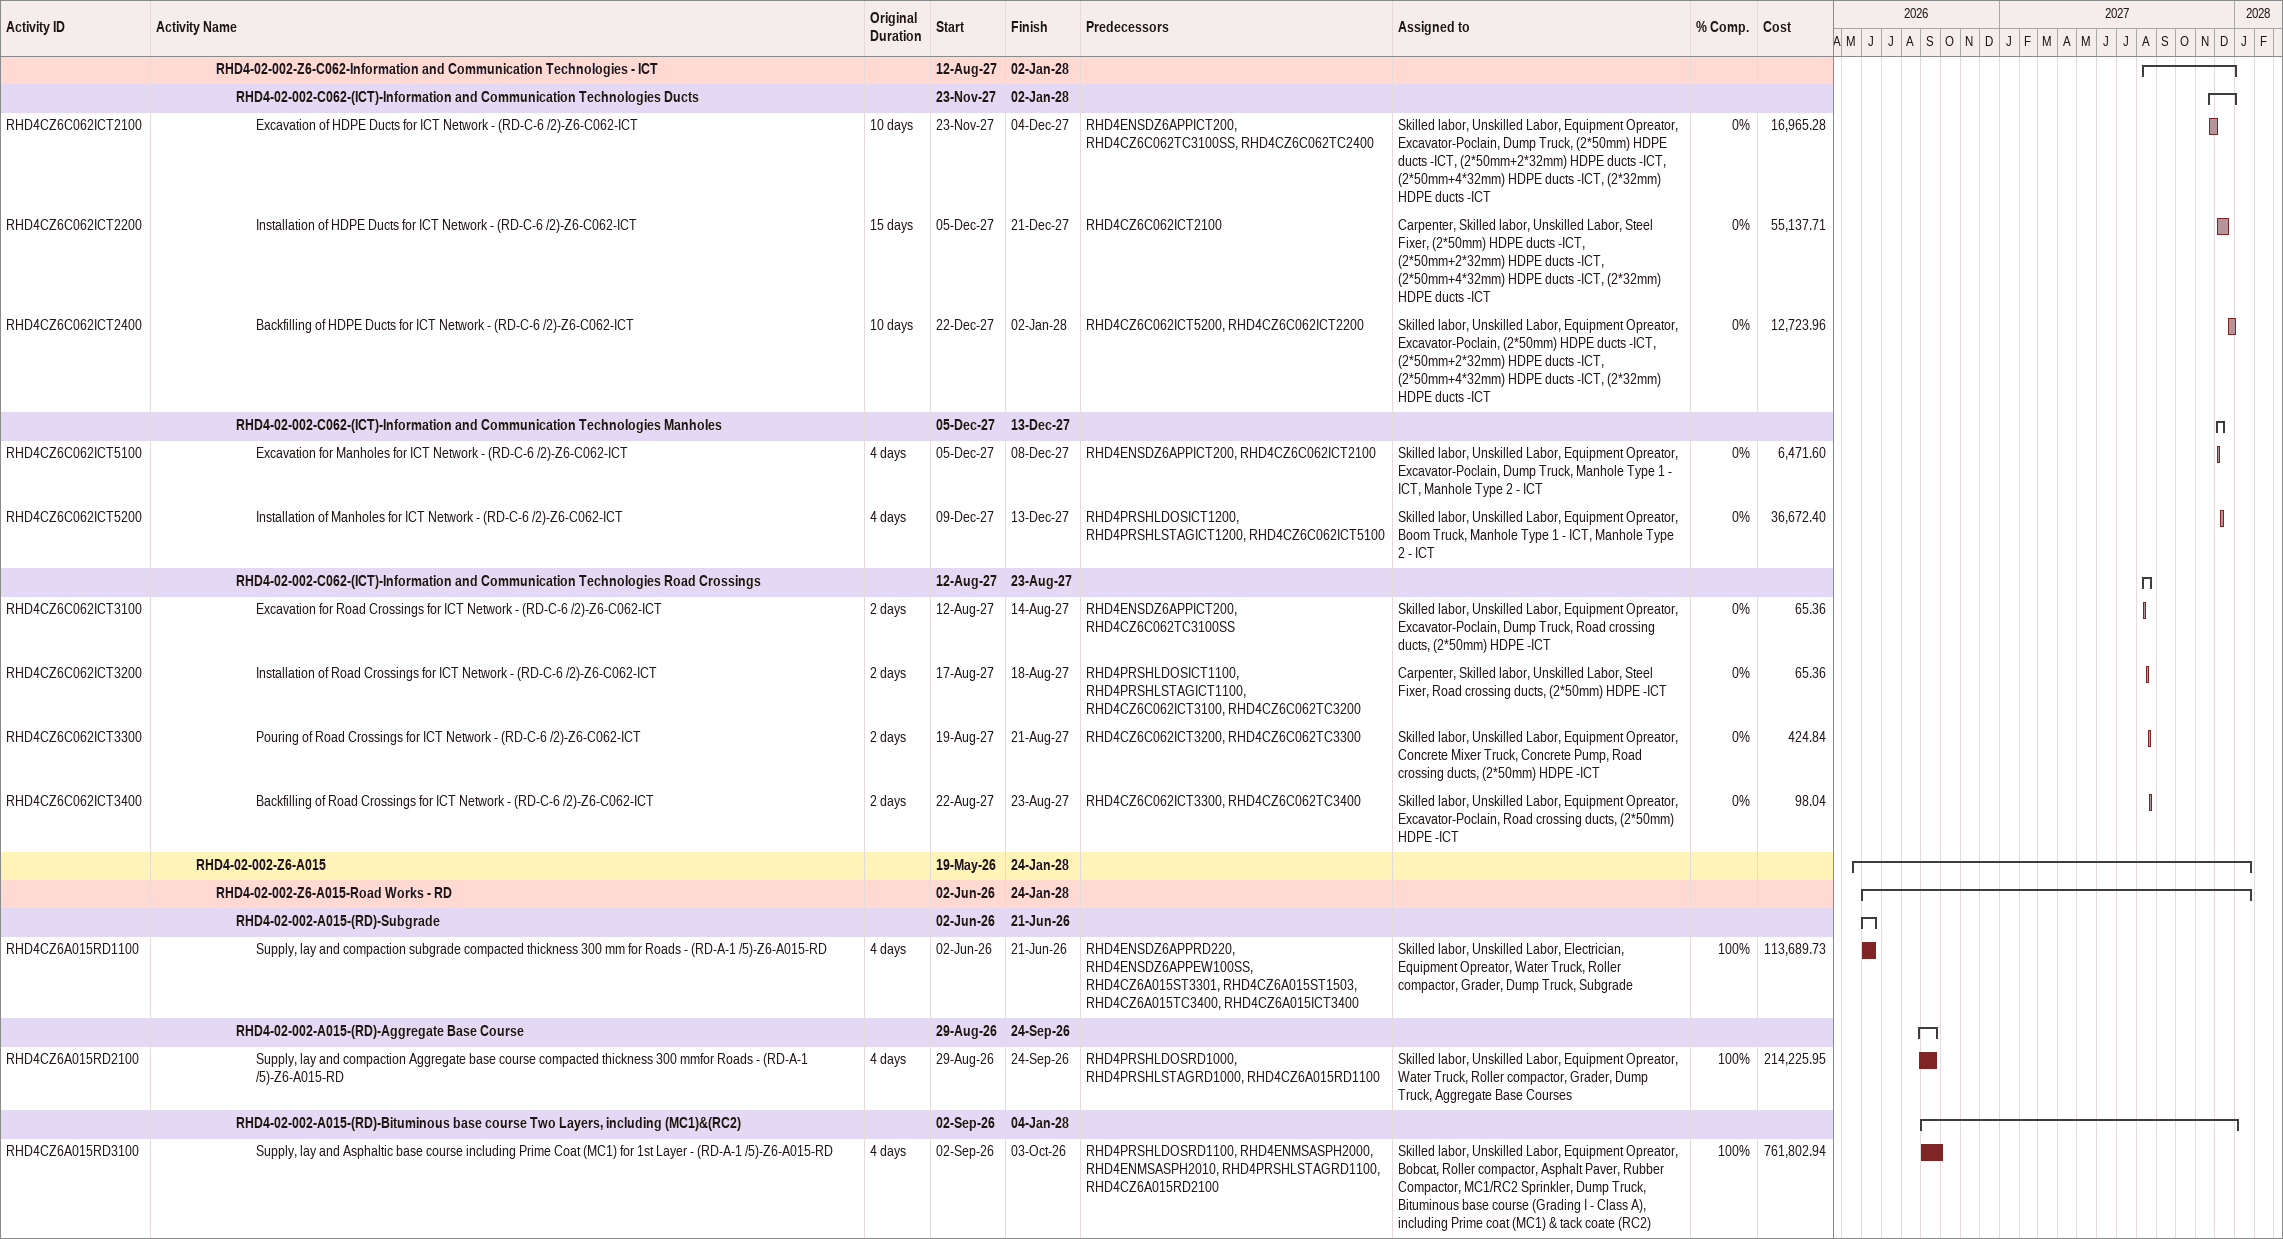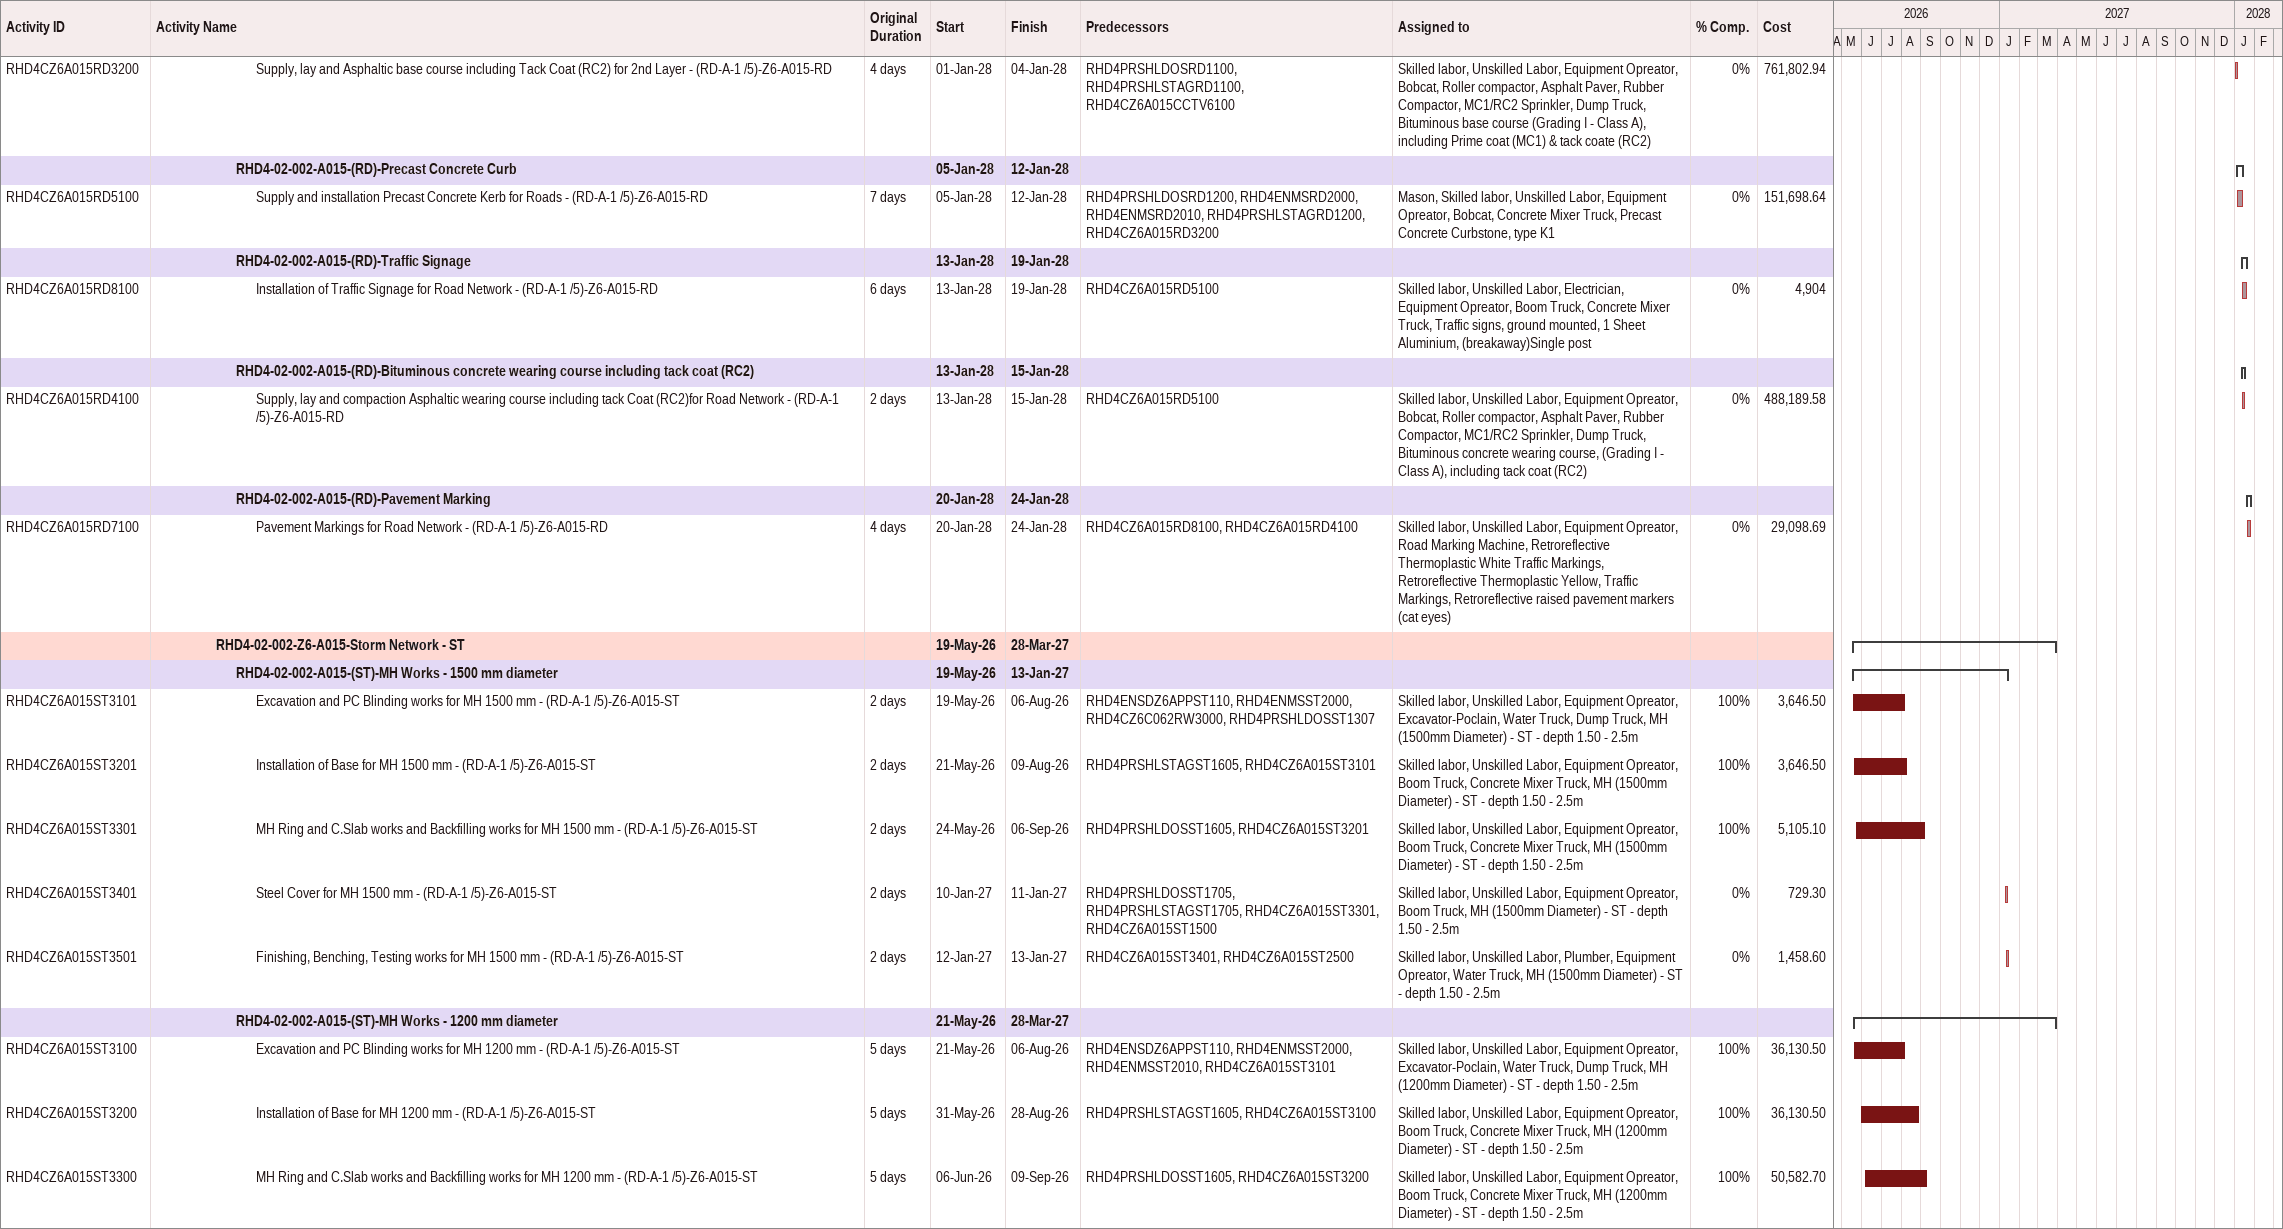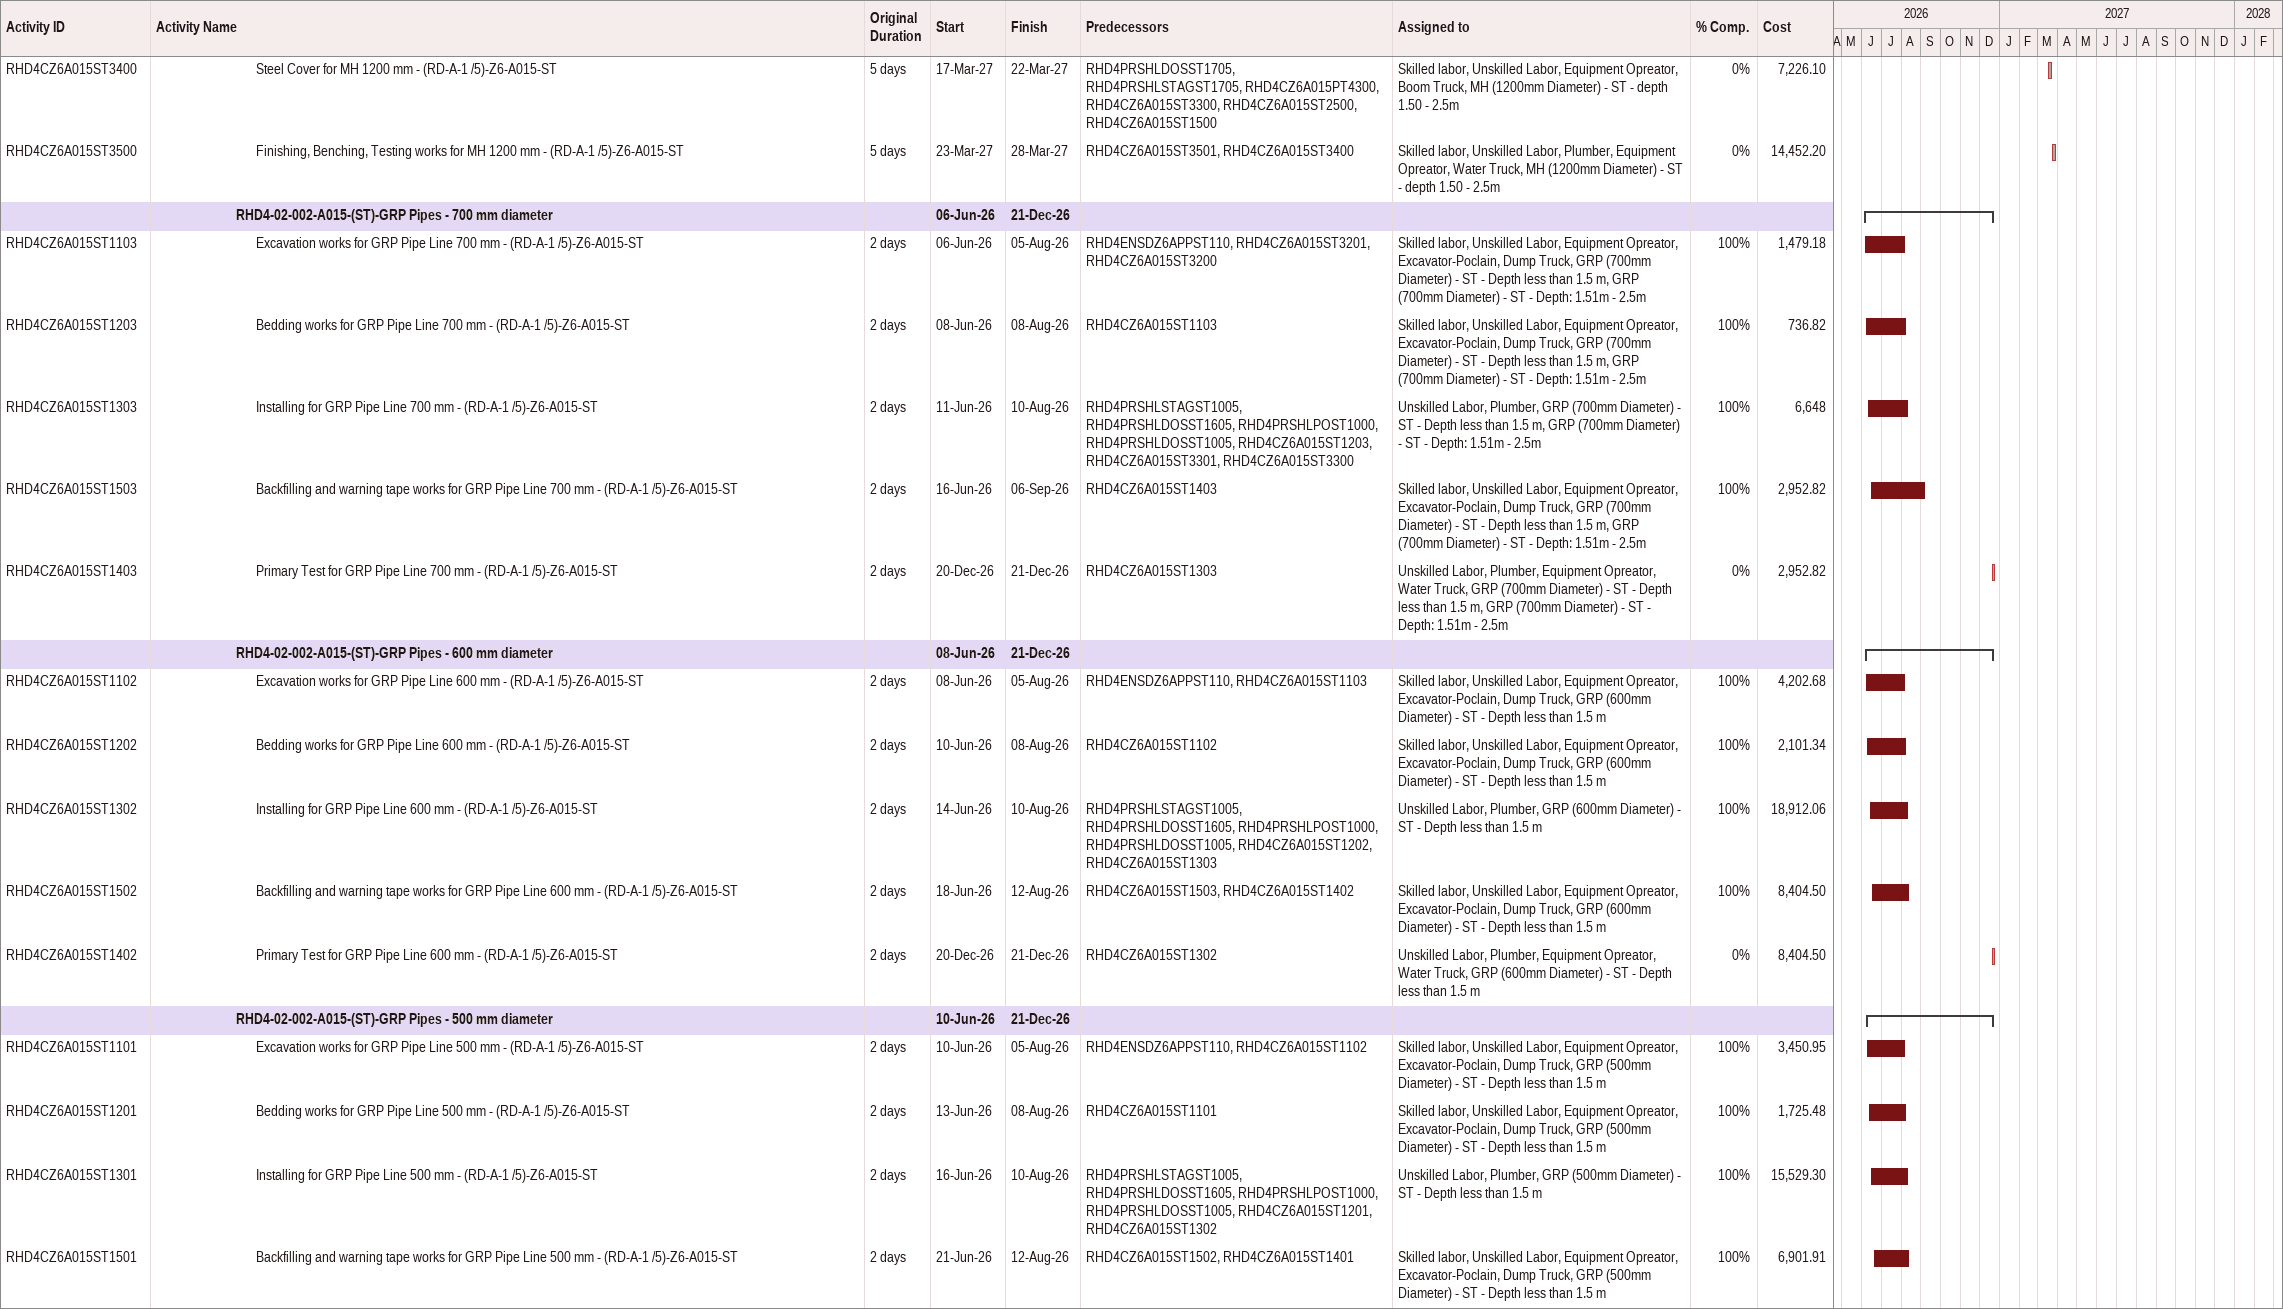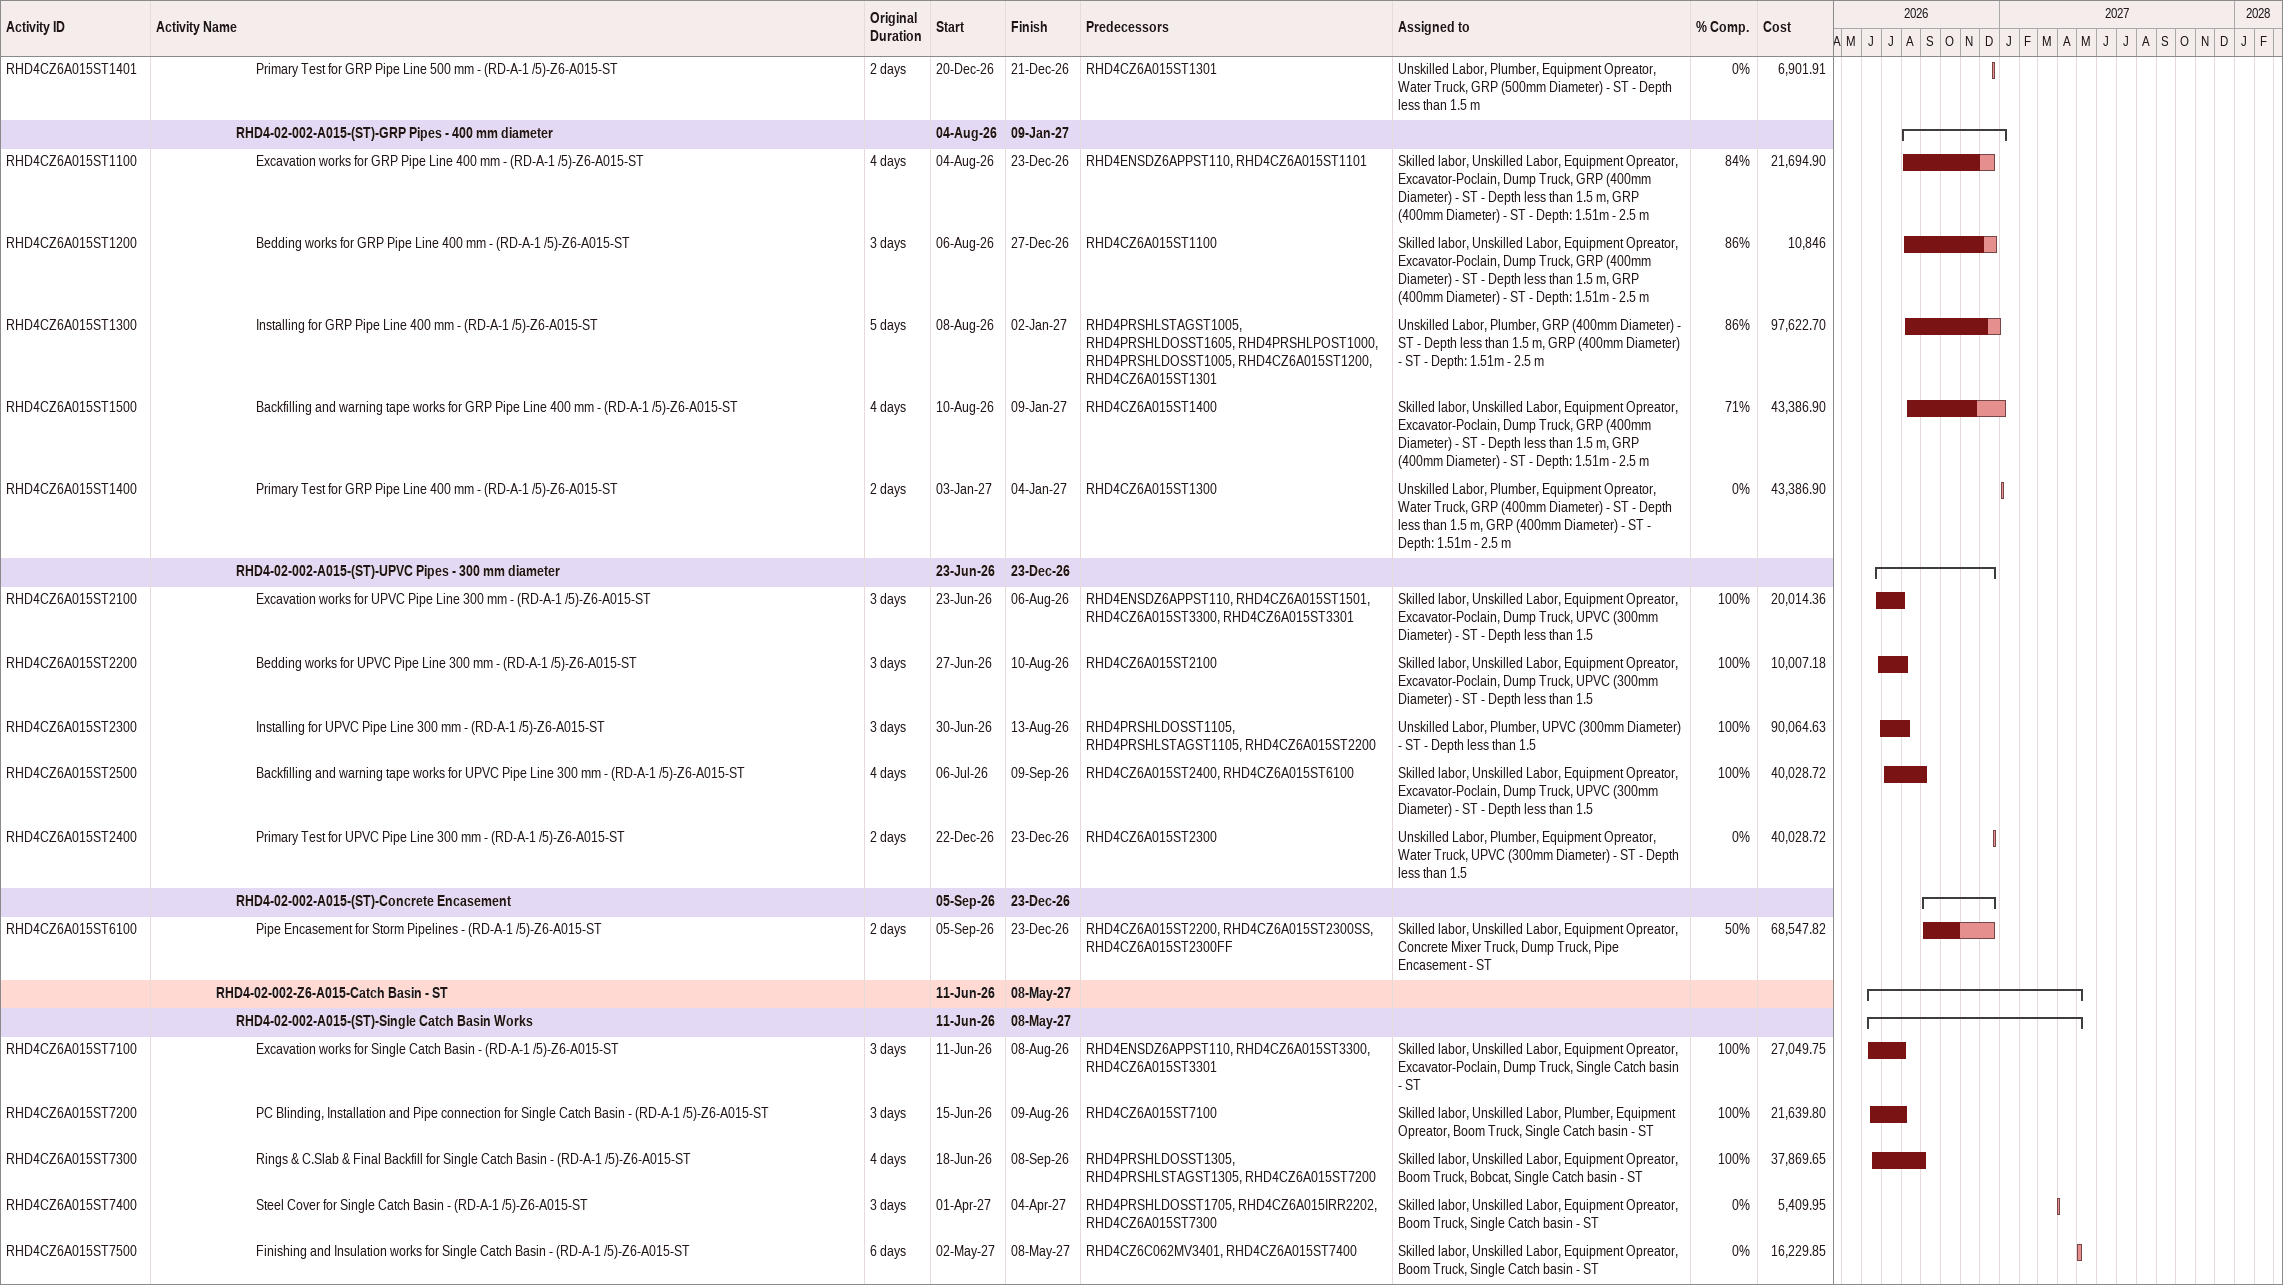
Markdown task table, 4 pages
| ID | Level | Task | Original duration | Start | Finish | Predecessors | Resources | % complete | Cost |
|---|---|---|---|---|---|---|---|---|---|
|  | 4 | **RHD4-02-002-Z6-C062-Information and Communication Technologies - ICT** |  | 2027-08-12 | 2028-01-02 |  |  |  |  |
|  | 5 | **RHD4-02-002-C062-(ICT)-Information and Communication Technologies Ducts** |  | 2027-11-23 | 2028-01-02 |  |  |  |  |
| RHD4CZ6C062ICT2100 | 6 | Excavation of HDPE Ducts for ICT Network - (RD-C-6 /2)-Z6-C062-ICT | 10d | 2027-11-23 | 2027-12-04 | RHD4ENSDZ6APPICT200, RHD4CZ6C062TC3100SS, RHD4CZ6C062TC2400 | Skilled labor, Unskilled Labor, Equipment Opreator, Excavator-Poclain, Dump Truck, (2*50mm) HDPE ducts -ICT, (2*50mm+2*32mm) HDPE ducts -ICT, (2*50mm+4*32mm) HDPE ducts -ICT, (2*32mm) HDPE ducts -ICT | 0 | 16965.28 |
| RHD4CZ6C062ICT2200 | 6 | Installation of HDPE Ducts for ICT Network - (RD-C-6 /2)-Z6-C062-ICT | 15d | 2027-12-05 | 2027-12-21 | RHD4CZ6C062ICT2100 | Carpenter, Skilled labor, Unskilled Labor, Steel Fixer, (2*50mm) HDPE ducts -ICT, (2*50mm+2*32mm) HDPE ducts -ICT, (2*50mm+4*32mm) HDPE ducts -ICT, (2*32mm) HDPE ducts -ICT | 0 | 55137.71 |
| RHD4CZ6C062ICT2400 | 6 | Backfilling of HDPE Ducts for ICT Network - (RD-C-6 /2)-Z6-C062-ICT | 10d | 2027-12-22 | 2028-01-02 | RHD4CZ6C062ICT5200, RHD4CZ6C062ICT2200 | Skilled labor, Unskilled Labor, Equipment Opreator, Excavator-Poclain, (2*50mm) HDPE ducts -ICT, (2*50mm+2*32mm) HDPE ducts -ICT, (2*50mm+4*32mm) HDPE ducts -ICT, (2*32mm) HDPE ducts -ICT | 0 | 12723.96 |
|  | 5 | **RHD4-02-002-C062-(ICT)-Information and Communication Technologies Manholes** |  | 2027-12-05 | 2027-12-13 |  |  |  |  |
| RHD4CZ6C062ICT5100 | 6 | Excavation for Manholes for ICT Network - (RD-C-6 /2)-Z6-C062-ICT | 4d | 2027-12-05 | 2027-12-08 | RHD4ENSDZ6APPICT200, RHD4CZ6C062ICT2100 | Skilled labor, Unskilled Labor, Equipment Opreator, Excavator-Poclain, Dump Truck, Manhole Type 1 - ICT, Manhole Type 2 - ICT | 0 | 6471.60 |
| RHD4CZ6C062ICT5200 | 6 | Installation of Manholes for ICT Network - (RD-C-6 /2)-Z6-C062-ICT | 4d | 2027-12-09 | 2027-12-13 | RHD4PRSHLDOSICT1200, RHD4PRSHLSTAGICT1200, RHD4CZ6C062ICT5100 | Skilled labor, Unskilled Labor, Equipment Opreator, Boom Truck, Manhole Type 1 - ICT, Manhole Type 2 - ICT | 0 | 36672.40 |
|  | 5 | **RHD4-02-002-C062-(ICT)-Information and Communication Technologies Road Crossings** |  | 2027-08-12 | 2027-08-23 |  |  |  |  |
| RHD4CZ6C062ICT3100 | 6 | Excavation for Road Crossings for ICT Network - (RD-C-6 /2)-Z6-C062-ICT | 2d | 2027-08-12 | 2027-08-14 | RHD4ENSDZ6APPICT200, RHD4CZ6C062TC3100SS | Skilled labor, Unskilled Labor, Equipment Opreator, Excavator-Poclain, Dump Truck, Road crossing ducts, (2*50mm) HDPE -ICT | 0 | 65.36 |
| RHD4CZ6C062ICT3200 | 6 | Installation of Road Crossings for ICT Network - (RD-C-6 /2)-Z6-C062-ICT | 2d | 2027-08-17 | 2027-08-18 | RHD4PRSHLDOSICT1100, RHD4PRSHLSTAGICT1100, RHD4CZ6C062ICT3100, RHD4CZ6C062TC3200 | Carpenter, Skilled labor, Unskilled Labor, Steel Fixer, Road crossing ducts, (2*50mm) HDPE -ICT | 0 | 65.36 |
| RHD4CZ6C062ICT3300 | 6 | Pouring of Road Crossings for ICT Network - (RD-C-6 /2)-Z6-C062-ICT | 2d | 2027-08-19 | 2027-08-21 | RHD4CZ6C062ICT3200, RHD4CZ6C062TC3300 | Skilled labor, Unskilled Labor, Equipment Opreator, Concrete Mixer Truck, Concrete Pump, Road crossing ducts, (2*50mm) HDPE -ICT | 0 | 424.84 |
| RHD4CZ6C062ICT3400 | 6 | Backfilling of Road Crossings for ICT Network - (RD-C-6 /2)-Z6-C062-ICT | 2d | 2027-08-22 | 2027-08-23 | RHD4CZ6C062ICT3300, RHD4CZ6C062TC3400 | Skilled labor, Unskilled Labor, Equipment Opreator, Excavator-Poclain, Road crossing ducts, (2*50mm) HDPE -ICT | 0 | 98.04 |
|  | 3 | **RHD4-02-002-Z6-A015** |  | 2026-05-19 | 2028-01-24 |  |  |  |  |
|  | 4 | **RHD4-02-002-Z6-A015-Road Works - RD** |  | 2026-06-02 | 2028-01-24 |  |  |  |  |
|  | 5 | **RHD4-02-002-A015-(RD)-Subgrade** |  | 2026-06-02 | 2026-06-21 |  |  |  |  |
| RHD4CZ6A015RD1100 | 6 | Supply, lay and compaction subgrade compacted thickness 300 mm for Roads - (RD-A-1 /5)-Z6-A015-RD | 4d | 2026-06-02 | 2026-06-21 | RHD4ENSDZ6APPRD220, RHD4ENSDZ6APPEW100SS, RHD4CZ6A015ST3301, RHD4CZ6A015ST1503, RHD4CZ6A015TC3400, RHD4CZ6A015ICT3400 | Skilled labor, Unskilled Labor, Electrician, Equipment Opreator, Water Truck, Roller compactor, Grader, Dump Truck, Subgrade | 100 | 113689.73 |
|  | 5 | **RHD4-02-002-A015-(RD)-Aggregate Base Course** |  | 2026-08-29 | 2026-09-24 |  |  |  |  |
| RHD4CZ6A015RD2100 | 6 | Supply, lay and compaction Aggregate base course compacted thickness 300 mmfor Roads - (RD-A-1 /5)-Z6-A015-RD | 4d | 2026-08-29 | 2026-09-24 | RHD4PRSHLDOSRD1000, RHD4PRSHLSTAGRD1000, RHD4CZ6A015RD1100 | Skilled labor, Unskilled Labor, Equipment Opreator, Water Truck, Roller compactor, Grader, Dump Truck, Aggregate Base Courses | 100 | 214225.95 |
|  | 5 | **RHD4-02-002-A015-(RD)-Bituminous base course Two Layers, including (MC1)&(RC2)** |  | 2026-09-02 | 2028-01-04 |  |  |  |  |
| RHD4CZ6A015RD3100 | 6 | Supply, lay and Asphaltic base course including Prime Coat (MC1) for 1st Layer - (RD-A-1 /5)-Z6-A015-RD | 4d | 2026-09-02 | 2026-10-03 | RHD4PRSHLDOSRD1100, RHD4ENMSASPH2000, RHD4ENMSASPH2010, RHD4PRSHLSTAGRD1100, RHD4CZ6A015RD2100 | Skilled labor, Unskilled Labor, Equipment Opreator, Bobcat, Roller compactor, Asphalt Paver, Rubber Compactor, MC1/RC2 Sprinkler, Dump Truck, Bituminous base course (Grading I - Class A), including Prime coat (MC1) & tack coate (RC2) | 100 | 761802.94 |
| RHD4CZ6A015RD3200 | 6 | Supply, lay and Asphaltic base course including Tack Coat (RC2) for 2nd Layer - (RD-A-1 /5)-Z6-A015-RD | 4d | 2028-01-01 | 2028-01-04 | RHD4PRSHLDOSRD1100, RHD4PRSHLSTAGRD1100, RHD4CZ6A015CCTV6100 | Skilled labor, Unskilled Labor, Equipment Opreator, Bobcat, Roller compactor, Asphalt Paver, Rubber Compactor, MC1/RC2 Sprinkler, Dump Truck, Bituminous base course (Grading I - Class A), including Prime coat (MC1) & tack coate (RC2) | 0 | 761802.94 |
|  | 5 | **RHD4-02-002-A015-(RD)-Precast Concrete Curb** |  | 2028-01-05 | 2028-01-12 |  |  |  |  |
| RHD4CZ6A015RD5100 | 6 | Supply and installation Precast Concrete Kerb for Roads - (RD-A-1 /5)-Z6-A015-RD | 7d | 2028-01-05 | 2028-01-12 | RHD4PRSHLDOSRD1200, RHD4ENMSRD2000, RHD4ENMSRD2010, RHD4PRSHLSTAGRD1200, RHD4CZ6A015RD3200 | Mason, Skilled labor, Unskilled Labor, Equipment Opreator, Bobcat, Concrete Mixer Truck, Precast Concrete Curbstone, type K1 | 0 | 151698.64 |
|  | 5 | **RHD4-02-002-A015-(RD)-Traffic Signage** |  | 2028-01-13 | 2028-01-19 |  |  |  |  |
| RHD4CZ6A015RD8100 | 6 | Installation of Traffic Signage for Road Network - (RD-A-1 /5)-Z6-A015-RD | 6d | 2028-01-13 | 2028-01-19 | RHD4CZ6A015RD5100 | Skilled labor, Unskilled Labor, Electrician, Equipment Opreator, Boom Truck, Concrete Mixer Truck, Traffic signs, ground mounted, 1 Sheet Aluminium, (breakaway)Single post | 0 | 4904 |
|  | 5 | **RHD4-02-002-A015-(RD)-Bituminous concrete wearing course including tack coat (RC2)** |  | 2028-01-13 | 2028-01-15 |  |  |  |  |
| RHD4CZ6A015RD4100 | 6 | Supply, lay and compaction Asphaltic wearing course including tack Coat (RC2)for Road Network - (RD-A-1 /5)-Z6-A015-RD | 2d | 2028-01-13 | 2028-01-15 | RHD4CZ6A015RD5100 | Skilled labor, Unskilled Labor, Equipment Opreator, Bobcat, Roller compactor, Asphalt Paver, Rubber Compactor, MC1/RC2 Sprinkler, Dump Truck, Bituminous concrete wearing course, (Grading I - Class A), including tack coat (RC2) | 0 | 488189.58 |
|  | 5 | **RHD4-02-002-A015-(RD)-Pavement Marking** |  | 2028-01-20 | 2028-01-24 |  |  |  |  |
| RHD4CZ6A015RD7100 | 6 | Pavement Markings for Road Network - (RD-A-1 /5)-Z6-A015-RD | 4d | 2028-01-20 | 2028-01-24 | RHD4CZ6A015RD8100, RHD4CZ6A015RD4100 | Skilled labor, Unskilled Labor, Equipment Opreator, Road Marking Machine, Retroreflective Thermoplastic White Traffic Markings, Retroreflective Thermoplastic Yellow, Traffic Markings, Retroreflective raised pavement markers (cat eyes) | 0 | 29098.69 |
|  | 4 | **RHD4-02-002-Z6-A015-Storm Network - ST** |  | 2026-05-19 | 2027-03-28 |  |  |  |  |
|  | 5 | **RHD4-02-002-A015-(ST)-MH Works - 1500 mm diameter** |  | 2026-05-19 | 2027-01-13 |  |  |  |  |
| RHD4CZ6A015ST3101 | 6 | Excavation and PC Blinding works for MH 1500 mm - (RD-A-1 /5)-Z6-A015-ST | 2d | 2026-05-19 | 2026-08-06 | RHD4ENSDZ6APPST110, RHD4ENMSST2000, RHD4CZ6C062RW3000, RHD4PRSHLDOSST1307 | Skilled labor, Unskilled Labor, Equipment Opreator, Excavator-Poclain, Water Truck, Dump Truck, MH (1500mm Diameter) - ST - depth 1.50 - 2.5m | 100 | 3646.50 |
| RHD4CZ6A015ST3201 | 6 | Installation of Base for MH 1500 mm - (RD-A-1 /5)-Z6-A015-ST | 2d | 2026-05-21 | 2026-08-09 | RHD4PRSHLSTAGST1605, RHD4CZ6A015ST3101 | Skilled labor, Unskilled Labor, Equipment Opreator, Boom Truck, Concrete Mixer Truck, MH (1500mm Diameter) - ST - depth 1.50 - 2.5m | 100 | 3646.50 |
| RHD4CZ6A015ST3301 | 6 | MH Ring and C.Slab works and Backfilling works for MH 1500 mm - (RD-A-1 /5)-Z6-A015-ST | 2d | 2026-05-24 | 2026-09-06 | RHD4PRSHLDOSST1605, RHD4CZ6A015ST3201 | Skilled labor, Unskilled Labor, Equipment Opreator, Boom Truck, Concrete Mixer Truck, MH (1500mm Diameter) - ST - depth 1.50 - 2.5m | 100 | 5105.10 |
| RHD4CZ6A015ST3401 | 6 | Steel Cover for MH 1500 mm - (RD-A-1 /5)-Z6-A015-ST | 2d | 2027-01-10 | 2027-01-11 | RHD4PRSHLDOSST1705, RHD4PRSHLSTAGST1705, RHD4CZ6A015ST3301, RHD4CZ6A015ST1500 | Skilled labor, Unskilled Labor, Equipment Opreator, Boom Truck, MH (1500mm Diameter) - ST - depth 1.50 - 2.5m | 0 | 729.30 |
| RHD4CZ6A015ST3501 | 6 | Finishing, Benching, Testing works for MH 1500 mm - (RD-A-1 /5)-Z6-A015-ST | 2d | 2027-01-12 | 2027-01-13 | RHD4CZ6A015ST3401, RHD4CZ6A015ST2500 | Skilled labor, Unskilled Labor, Plumber, Equipment Opreator, Water Truck, MH (1500mm Diameter) - ST - depth 1.50 - 2.5m | 0 | 1458.60 |
|  | 5 | **RHD4-02-002-A015-(ST)-MH Works - 1200 mm diameter** |  | 2026-05-21 | 2027-03-28 |  |  |  |  |
| RHD4CZ6A015ST3100 | 6 | Excavation and PC Blinding works for MH 1200 mm - (RD-A-1 /5)-Z6-A015-ST | 5d | 2026-05-21 | 2026-08-06 | RHD4ENSDZ6APPST110, RHD4ENMSST2000, RHD4ENMSST2010, RHD4CZ6A015ST3101 | Skilled labor, Unskilled Labor, Equipment Opreator, Excavator-Poclain, Water Truck, Dump Truck, MH (1200mm Diameter) - ST - depth 1.50 - 2.5m | 100 | 36130.50 |
| RHD4CZ6A015ST3200 | 6 | Installation of Base for MH 1200 mm - (RD-A-1 /5)-Z6-A015-ST | 5d | 2026-05-31 | 2026-08-28 | RHD4PRSHLSTAGST1605, RHD4CZ6A015ST3100 | Skilled labor, Unskilled Labor, Equipment Opreator, Boom Truck, Concrete Mixer Truck, MH (1200mm Diameter) - ST - depth 1.50 - 2.5m | 100 | 36130.50 |
| RHD4CZ6A015ST3300 | 6 | MH Ring and C.Slab works and Backfilling works for MH 1200 mm - (RD-A-1 /5)-Z6-A015-ST | 5d | 2026-06-06 | 2026-09-09 | RHD4PRSHLDOSST1605, RHD4CZ6A015ST3200 | Skilled labor, Unskilled Labor, Equipment Opreator, Boom Truck, Concrete Mixer Truck, MH (1200mm Diameter) - ST - depth 1.50 - 2.5m | 100 | 50582.70 |
| RHD4CZ6A015ST3400 | 6 | Steel Cover for MH 1200 mm - (RD-A-1 /5)-Z6-A015-ST | 5d | 2027-03-17 | 2027-03-22 | RHD4PRSHLDOSST1705, RHD4PRSHLSTAGST1705, RHD4CZ6A015PT4300, RHD4CZ6A015ST3300, RHD4CZ6A015ST2500, RHD4CZ6A015ST1500 | Skilled labor, Unskilled Labor, Equipment Opreator, Boom Truck, MH (1200mm Diameter) - ST - depth 1.50 - 2.5m | 0 | 7226.10 |
| RHD4CZ6A015ST3500 | 6 | Finishing, Benching, Testing works for MH 1200 mm - (RD-A-1 /5)-Z6-A015-ST | 5d | 2027-03-23 | 2027-03-28 | RHD4CZ6A015ST3501, RHD4CZ6A015ST3400 | Skilled labor, Unskilled Labor, Plumber, Equipment Opreator, Water Truck, MH (1200mm Diameter) - ST - depth 1.50 - 2.5m | 0 | 14452.20 |
|  | 5 | **RHD4-02-002-A015-(ST)-GRP Pipes - 700 mm diameter** |  | 2026-06-06 | 2026-12-21 |  |  |  |  |
| RHD4CZ6A015ST1103 | 6 | Excavation works for GRP Pipe Line 700 mm - (RD-A-1 /5)-Z6-A015-ST | 2d | 2026-06-06 | 2026-08-05 | RHD4ENSDZ6APPST110, RHD4CZ6A015ST3201, RHD4CZ6A015ST3200 | Skilled labor, Unskilled Labor, Equipment Opreator, Excavator-Poclain, Dump Truck, GRP (700mm Diameter) - ST - Depth less than 1.5 m, GRP (700mm Diameter) - ST - Depth: 1.51m - 2.5m | 100 | 1479.18 |
| RHD4CZ6A015ST1203 | 6 | Bedding works for GRP Pipe Line 700 mm - (RD-A-1 /5)-Z6-A015-ST | 2d | 2026-06-08 | 2026-08-08 | RHD4CZ6A015ST1103 | Skilled labor, Unskilled Labor, Equipment Opreator, Excavator-Poclain, Dump Truck, GRP (700mm Diameter) - ST - Depth less than 1.5 m, GRP (700mm Diameter) - ST - Depth: 1.51m - 2.5m | 100 | 736.82 |
| RHD4CZ6A015ST1303 | 6 | Installing for GRP Pipe Line 700 mm - (RD-A-1 /5)-Z6-A015-ST | 2d | 2026-06-11 | 2026-08-10 | RHD4PRSHLSTAGST1005, RHD4PRSHLDOSST1605, RHD4PRSHLPOST1000, RHD4PRSHLDOSST1005, RHD4CZ6A015ST1203, RHD4CZ6A015ST3301, RHD4CZ6A015ST3300 | Unskilled Labor, Plumber, GRP (700mm Diameter) - ST - Depth less than 1.5 m, GRP (700mm Diameter) - ST - Depth: 1.51m - 2.5m | 100 | 6648 |
| RHD4CZ6A015ST1503 | 6 | Backfilling and warning tape works for GRP Pipe Line 700 mm - (RD-A-1 /5)-Z6-A015-ST | 2d | 2026-06-16 | 2026-09-06 | RHD4CZ6A015ST1403 | Skilled labor, Unskilled Labor, Equipment Opreator, Excavator-Poclain, Dump Truck, GRP (700mm Diameter) - ST - Depth less than 1.5 m, GRP (700mm Diameter) - ST - Depth: 1.51m - 2.5m | 100 | 2952.82 |
| RHD4CZ6A015ST1403 | 6 | Primary Test for GRP Pipe Line 700 mm - (RD-A-1 /5)-Z6-A015-ST | 2d | 2026-12-20 | 2026-12-21 | RHD4CZ6A015ST1303 | Unskilled Labor, Plumber, Equipment Opreator, Water Truck, GRP (700mm Diameter) - ST - Depth less than 1.5 m, GRP (700mm Diameter) - ST - Depth: 1.51m - 2.5m | 0 | 2952.82 |
|  | 5 | **RHD4-02-002-A015-(ST)-GRP Pipes - 600 mm diameter** |  | 2026-06-08 | 2026-12-21 |  |  |  |  |
| RHD4CZ6A015ST1102 | 6 | Excavation works for GRP Pipe Line 600 mm - (RD-A-1 /5)-Z6-A015-ST | 2d | 2026-06-08 | 2026-08-05 | RHD4ENSDZ6APPST110, RHD4CZ6A015ST1103 | Skilled labor, Unskilled Labor, Equipment Opreator, Excavator-Poclain, Dump Truck, GRP (600mm Diameter) - ST - Depth less than 1.5 m | 100 | 4202.68 |
| RHD4CZ6A015ST1202 | 6 | Bedding works for GRP Pipe Line 600 mm - (RD-A-1 /5)-Z6-A015-ST | 2d | 2026-06-10 | 2026-08-08 | RHD4CZ6A015ST1102 | Skilled labor, Unskilled Labor, Equipment Opreator, Excavator-Poclain, Dump Truck, GRP (600mm Diameter) - ST - Depth less than 1.5 m | 100 | 2101.34 |
| RHD4CZ6A015ST1302 | 6 | Installing for GRP Pipe Line 600 mm - (RD-A-1 /5)-Z6-A015-ST | 2d | 2026-06-14 | 2026-08-10 | RHD4PRSHLSTAGST1005, RHD4PRSHLDOSST1605, RHD4PRSHLPOST1000, RHD4PRSHLDOSST1005, RHD4CZ6A015ST1202, RHD4CZ6A015ST1303 | Unskilled Labor, Plumber, GRP (600mm Diameter) - ST - Depth less than 1.5 m | 100 | 18912.06 |
| RHD4CZ6A015ST1502 | 6 | Backfilling and warning tape works for GRP Pipe Line 600 mm - (RD-A-1 /5)-Z6-A015-ST | 2d | 2026-06-18 | 2026-08-12 | RHD4CZ6A015ST1503, RHD4CZ6A015ST1402 | Skilled labor, Unskilled Labor, Equipment Opreator, Excavator-Poclain, Dump Truck, GRP (600mm Diameter) - ST - Depth less than 1.5 m | 100 | 8404.50 |
| RHD4CZ6A015ST1402 | 6 | Primary Test for GRP Pipe Line 600 mm - (RD-A-1 /5)-Z6-A015-ST | 2d | 2026-12-20 | 2026-12-21 | RHD4CZ6A015ST1302 | Unskilled Labor, Plumber, Equipment Opreator, Water Truck, GRP (600mm Diameter) - ST - Depth less than 1.5 m | 0 | 8404.50 |
|  | 5 | **RHD4-02-002-A015-(ST)-GRP Pipes - 500 mm diameter** |  | 2026-06-10 | 2026-12-21 |  |  |  |  |
| RHD4CZ6A015ST1101 | 6 | Excavation works for GRP Pipe Line 500 mm - (RD-A-1 /5)-Z6-A015-ST | 2d | 2026-06-10 | 2026-08-05 | RHD4ENSDZ6APPST110, RHD4CZ6A015ST1102 | Skilled labor, Unskilled Labor, Equipment Opreator, Excavator-Poclain, Dump Truck, GRP (500mm Diameter) - ST - Depth less than 1.5 m | 100 | 3450.95 |
| RHD4CZ6A015ST1201 | 6 | Bedding works for GRP Pipe Line 500 mm - (RD-A-1 /5)-Z6-A015-ST | 2d | 2026-06-13 | 2026-08-08 | RHD4CZ6A015ST1101 | Skilled labor, Unskilled Labor, Equipment Opreator, Excavator-Poclain, Dump Truck, GRP (500mm Diameter) - ST - Depth less than 1.5 m | 100 | 1725.48 |
| RHD4CZ6A015ST1301 | 6 | Installing for GRP Pipe Line 500 mm - (RD-A-1 /5)-Z6-A015-ST | 2d | 2026-06-16 | 2026-08-10 | RHD4PRSHLSTAGST1005, RHD4PRSHLDOSST1605, RHD4PRSHLPOST1000, RHD4PRSHLDOSST1005, RHD4CZ6A015ST1201, RHD4CZ6A015ST1302 | Unskilled Labor, Plumber, GRP (500mm Diameter) - ST - Depth less than 1.5 m | 100 | 15529.30 |
| RHD4CZ6A015ST1501 | 6 | Backfilling and warning tape works for GRP Pipe Line 500 mm - (RD-A-1 /5)-Z6-A015-ST | 2d | 2026-06-21 | 2026-08-12 | RHD4CZ6A015ST1502, RHD4CZ6A015ST1401 | Skilled labor, Unskilled Labor, Equipment Opreator, Excavator-Poclain, Dump Truck, GRP (500mm Diameter) - ST - Depth less than 1.5 m | 100 | 6901.91 |
| RHD4CZ6A015ST1401 | 6 | Primary Test for GRP Pipe Line 500 mm - (RD-A-1 /5)-Z6-A015-ST | 2d | 2026-12-20 | 2026-12-21 | RHD4CZ6A015ST1301 | Unskilled Labor, Plumber, Equipment Opreator, Water Truck, GRP (500mm Diameter) - ST - Depth less than 1.5 m | 0 | 6901.91 |
|  | 5 | **RHD4-02-002-A015-(ST)-GRP Pipes - 400 mm diameter** |  | 2026-08-04 | 2027-01-09 |  |  |  |  |
| RHD4CZ6A015ST1100 | 6 | Excavation works for GRP Pipe Line 400 mm - (RD-A-1 /5)-Z6-A015-ST | 4d | 2026-08-04 | 2026-12-23 | RHD4ENSDZ6APPST110, RHD4CZ6A015ST1101 | Skilled labor, Unskilled Labor, Equipment Opreator, Excavator-Poclain, Dump Truck, GRP (400mm Diameter) - ST - Depth less than 1.5 m, GRP (400mm Diameter) - ST - Depth: 1.51m - 2.5 m | 84 | 21694.90 |
| RHD4CZ6A015ST1200 | 6 | Bedding works for GRP Pipe Line 400 mm - (RD-A-1 /5)-Z6-A015-ST | 3d | 2026-08-06 | 2026-12-27 | RHD4CZ6A015ST1100 | Skilled labor, Unskilled Labor, Equipment Opreator, Excavator-Poclain, Dump Truck, GRP (400mm Diameter) - ST - Depth less than 1.5 m, GRP (400mm Diameter) - ST - Depth: 1.51m - 2.5 m | 86 | 10846 |
| RHD4CZ6A015ST1300 | 6 | Installing for GRP Pipe Line 400 mm - (RD-A-1 /5)-Z6-A015-ST | 5d | 2026-08-08 | 2027-01-02 | RHD4PRSHLSTAGST1005, RHD4PRSHLDOSST1605, RHD4PRSHLPOST1000, RHD4PRSHLDOSST1005, RHD4CZ6A015ST1200, RHD4CZ6A015ST1301 | Unskilled Labor, Plumber, GRP (400mm Diameter) - ST - Depth less than 1.5 m, GRP (400mm Diameter) - ST - Depth: 1.51m - 2.5 m | 86 | 97622.70 |
| RHD4CZ6A015ST1500 | 6 | Backfilling and warning tape works for GRP Pipe Line 400 mm - (RD-A-1 /5)-Z6-A015-ST | 4d | 2026-08-10 | 2027-01-09 | RHD4CZ6A015ST1400 | Skilled labor, Unskilled Labor, Equipment Opreator, Excavator-Poclain, Dump Truck, GRP (400mm Diameter) - ST - Depth less than 1.5 m, GRP (400mm Diameter) - ST - Depth: 1.51m - 2.5 m | 71 | 43386.90 |
| RHD4CZ6A015ST1400 | 6 | Primary Test for GRP Pipe Line 400 mm - (RD-A-1 /5)-Z6-A015-ST | 2d | 2027-01-03 | 2027-01-04 | RHD4CZ6A015ST1300 | Unskilled Labor, Plumber, Equipment Opreator, Water Truck, GRP (400mm Diameter) - ST - Depth less than 1.5 m, GRP (400mm Diameter) - ST - Depth: 1.51m - 2.5 m | 0 | 43386.90 |
|  | 5 | **RHD4-02-002-A015-(ST)-UPVC Pipes - 300 mm diameter** |  | 2026-06-23 | 2026-12-23 |  |  |  |  |
| RHD4CZ6A015ST2100 | 6 | Excavation works for UPVC Pipe Line 300 mm - (RD-A-1 /5)-Z6-A015-ST | 3d | 2026-06-23 | 2026-08-06 | RHD4ENSDZ6APPST110, RHD4CZ6A015ST1501, RHD4CZ6A015ST3300, RHD4CZ6A015ST3301 | Skilled labor, Unskilled Labor, Equipment Opreator, Excavator-Poclain, Dump Truck, UPVC (300mm Diameter) - ST - Depth less than 1.5 | 100 | 20014.36 |
| RHD4CZ6A015ST2200 | 6 | Bedding works for UPVC Pipe Line 300 mm - (RD-A-1 /5)-Z6-A015-ST | 3d | 2026-06-27 | 2026-08-10 | RHD4CZ6A015ST2100 | Skilled labor, Unskilled Labor, Equipment Opreator, Excavator-Poclain, Dump Truck, UPVC (300mm Diameter) - ST - Depth less than 1.5 | 100 | 10007.18 |
| RHD4CZ6A015ST2300 | 6 | Installing for UPVC Pipe Line 300 mm - (RD-A-1 /5)-Z6-A015-ST | 3d | 2026-06-30 | 2026-08-13 | RHD4PRSHLDOSST1105, RHD4PRSHLSTAGST1105, RHD4CZ6A015ST2200 | Unskilled Labor, Plumber, UPVC (300mm Diameter) - ST - Depth less than 1.5 | 100 | 90064.63 |
| RHD4CZ6A015ST2500 | 6 | Backfilling and warning tape works for UPVC Pipe Line 300 mm - (RD-A-1 /5)-Z6-A015-ST | 4d | 2026-07-06 | 2026-09-09 | RHD4CZ6A015ST2400, RHD4CZ6A015ST6100 | Skilled labor, Unskilled Labor, Equipment Opreator, Excavator-Poclain, Dump Truck, UPVC (300mm Diameter) - ST - Depth less than 1.5 | 100 | 40028.72 |
| RHD4CZ6A015ST2400 | 6 | Primary Test for UPVC Pipe Line 300 mm - (RD-A-1 /5)-Z6-A015-ST | 2d | 2026-12-22 | 2026-12-23 | RHD4CZ6A015ST2300 | Unskilled Labor, Plumber, Equipment Opreator, Water Truck, UPVC (300mm Diameter) - ST - Depth less than 1.5 | 0 | 40028.72 |
|  | 5 | **RHD4-02-002-A015-(ST)-Concrete Encasement** |  | 2026-09-05 | 2026-12-23 |  |  |  |  |
| RHD4CZ6A015ST6100 | 6 | Pipe Encasement for Storm Pipelines - (RD-A-1 /5)-Z6-A015-ST | 2d | 2026-09-05 | 2026-12-23 | RHD4CZ6A015ST2200, RHD4CZ6A015ST2300SS, RHD4CZ6A015ST2300FF | Skilled labor, Unskilled Labor, Equipment Opreator, Concrete Mixer Truck, Dump Truck, Pipe Encasement - ST | 50 | 68547.82 |
|  | 4 | **RHD4-02-002-Z6-A015-Catch Basin - ST** |  | 2026-06-11 | 2027-05-08 |  |  |  |  |
|  | 5 | **RHD4-02-002-A015-(ST)-Single Catch Basin Works** |  | 2026-06-11 | 2027-05-08 |  |  |  |  |
| RHD4CZ6A015ST7100 | 6 | Excavation works for Single Catch Basin - (RD-A-1 /5)-Z6-A015-ST | 3d | 2026-06-11 | 2026-08-08 | RHD4ENSDZ6APPST110, RHD4CZ6A015ST3300, RHD4CZ6A015ST3301 | Skilled labor, Unskilled Labor, Equipment Opreator, Excavator-Poclain, Dump Truck, Single Catch basin - ST | 100 | 27049.75 |
| RHD4CZ6A015ST7200 | 6 | PC Blinding, Installation and Pipe connection for Single Catch Basin - (RD-A-1 /5)-Z6-A015-ST | 3d | 2026-06-15 | 2026-08-09 | RHD4CZ6A015ST7100 | Skilled labor, Unskilled Labor, Plumber, Equipment Opreator, Boom Truck, Single Catch basin - ST | 100 | 21639.80 |
| RHD4CZ6A015ST7300 | 6 | Rings & C.Slab & Final Backfill for Single Catch Basin - (RD-A-1 /5)-Z6-A015-ST | 4d | 2026-06-18 | 2026-09-08 | RHD4PRSHLDOSST1305, RHD4PRSHLSTAGST1305, RHD4CZ6A015ST7200 | Skilled labor, Unskilled Labor, Equipment Opreator, Boom Truck, Bobcat, Single Catch basin - ST | 100 | 37869.65 |
| RHD4CZ6A015ST7400 | 6 | Steel Cover for Single Catch Basin - (RD-A-1 /5)-Z6-A015-ST | 3d | 2027-04-01 | 2027-04-04 | RHD4PRSHLDOSST1705, RHD4CZ6A015IRR2202, RHD4CZ6A015ST7300 | Skilled labor, Unskilled Labor, Equipment Opreator, Boom Truck, Single Catch basin - ST | 0 | 5409.95 |
| RHD4CZ6A015ST7500 | 6 | Finishing and Insulation works for Single Catch Basin - (RD-A-1 /5)-Z6-A015-ST | 6d | 2027-05-02 | 2027-05-08 | RHD4CZ6C062MV3401, RHD4CZ6A015ST7400 | Skilled labor, Unskilled Labor, Equipment Opreator, Boom Truck, Single Catch basin - ST | 0 | 16229.85 |
